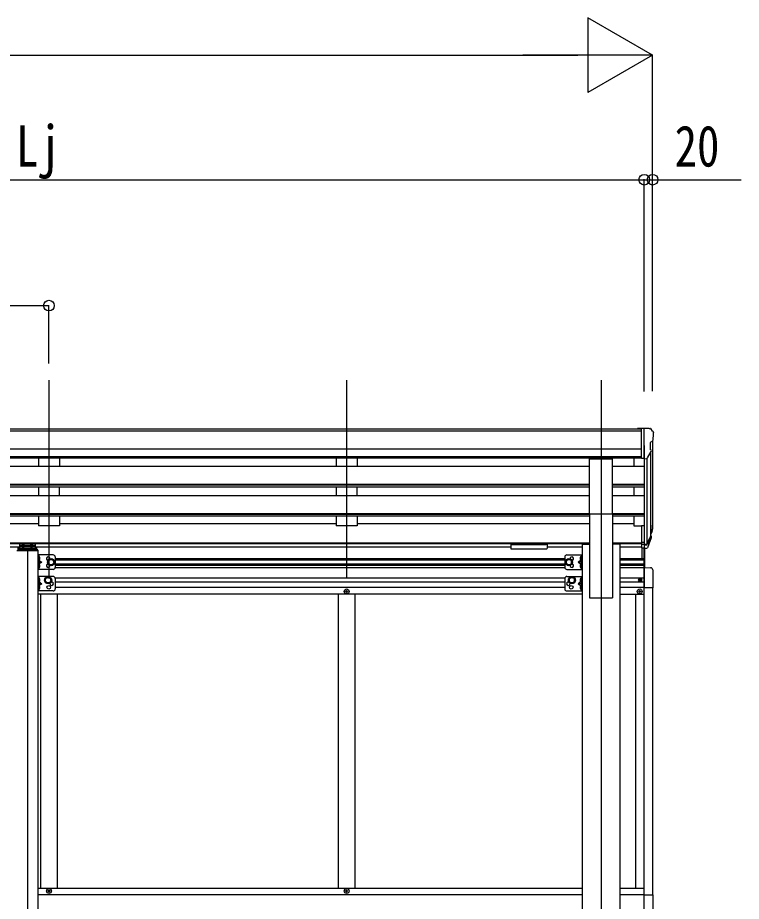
# Model space of a CAD drawing. Units: millimetres, scale not verified. Extents: x -12615 to 12615, y -8910 to 8910.
# Drawn here: x 948 to 2689, y -3307 to -1180 of the extents above; entities that cross this region are included whole.
import ezdxf
from ezdxf.enums import TextEntityAlignment as Align

# ---------------------------------------------------------------- set-up
doc = ezdxf.new("R2010")
doc.units = ezdxf.units.MM
doc.header["$LTSCALE"] = 40
for name, color, linetype in [('0-3_YKK_12', 2, 'Continuous'), ('0-4_YKK_13', 4, 'Continuous'), ('0-5_YKK_A1', 4, 'Continuous'), ('0-6_YKK_D', 6, 'Continuous')]:
    doc.layers.add(name, color=color, linetype=linetype)
doc.styles.add('ＭＳ ゴシック', font='')
doc.styles.get('ＭＳ ゴシック').set_extended_font_data('MS Gothic')

msp = doc.modelspace()

# ---------------------------------------------------------------- linework, layer by layer
at = {"layer": '0-3_YKK_12'}
for p, q in [((1023.21, -2052.35), (1023.21, -2529.86)), ((1739.21, -2052.35), (1739.21, -2529.86)), ((2351.21, -2052.35), (2351.21, -5226.75)), ((971.21, -2456.76), (971.21, -4883.62))]:
    msp.add_line(p, q, dxfattribs=at)
at = {"layer": '0-4_YKK_13'}
for p, q in [((2448.71, -2168.73), (2438.71, -2168.82)), ((2438.71, -2170.34), (2438.71, -2168.82)), ((2448.71, -2240.72), (2448.71, -2168.73)), ((2467.21, -2168.73), (2448.71, -2168.73)), ((2455.21, -2241.72), (2455.21, -2168.73)), ((2467.21, -2168.73), (2469.54, -2168.88)), ((2470.3, -2169.3), (2474.37, -2175.11)), ((2477.21, -2178.1), (2477.21, -2178.73)), ((2469.21, -2203.25), (2469.21, -2219.52)), ((2474.68, -2199.92), (2469.36, -2202.99)), ((2462.83, -2239.9), (2471.84, -2224.31)), ((2323.71, -2374.18), (2323.71, -2242.38)), ((2323.71, -2242.38), (2378.71, -2242.38)), ((2378.71, -2374.18), (2378.71, -2242.38)), ((2448.71, -2240.72), (2455.21, -2240.72)), ((2455.21, -2241.72), (2460.42, -2241.4)), ((2323.71, -2374.18), (2378.71, -2374.18)), ((2448.71, -2402.46), (2448.71, -2456.49)), ((2448.71, -2402.46), (2455.21, -2402.46)), ((2455.21, -2402.46), (2455.21, -2457.23)), ((2473.51, -2415.27), (2470.24, -2422.33)), ((2474.12, -2416.65), (2470.24, -2424.59)), ((2448.71, -2442.59), (2455.21, -2442.59)), ((2461.64, -2446.81), (2469.4, -2431.4)), ((2470.85, -2431.76), (2462.65, -2447.94)), ((2471.46, -2432.33), (2462.65, -2455.87)), ((2471.8, -2427.92), (2471.46, -2432.33)), ((996.71, -2463.75), (945.71, -2463.75)), ((995.21, -2460.75), (947.21, -2460.75)), ((948.71, -2456.29), (948.71, -2460.75)), ((951.21, -2453.72), (952.71, -2453.72)), ((951.21, -2456.23), (951.21, -2460.75)), ((951.21, -2456.23), (952.71, -2456.23)), ((951.21, -2458.12), (991.21, -2458.12)), ((989.71, -2447.8), (952.71, -2447.8)), ((952.71, -2447.8), (952.71, -2456.23)), ((952.71, -2450.29), (989.71, -2450.29)), ((955.31, -2452.72), (955.31, -2453.2)), ((958.76, -2454.61), (958.76, -2454.94)), ((960.72, -2454.28), (960.72, -2454.62)), ((961.21, -2453.37), (961.21, -2456.05)), ((961.7, -2454.28), (961.7, -2454.62)), ((963.66, -2454.94), (963.66, -2454.61)), ((967.11, -2452.72), (967.11, -2453.2)), ((975.31, -2452.72), (975.31, -2453.2)), ((978.76, -2454.61), (978.76, -2454.94)), ((980.72, -2454.28), (980.72, -2454.62)), ((981.21, -2453.37), (981.21, -2456.05)), ((981.7, -2454.28), (981.7, -2454.62)), ((983.66, -2454.94), (983.66, -2454.61)), ((987.11, -2452.72), (987.11, -2453.2)), ((989.71, -2447.8), (989.71, -2456.23)), ((989.71, -2453.72), (991.21, -2453.72)), ((989.71, -2456.23), (991.21, -2456.23)), ((991.21, -2456.23), (991.21, -2460.75)), ((993.71, -2460.75), (993.71, -2456.29)), ((996.71, -2462.25), (996.71, -2463.75)), ((2134.21, -2447.04), (2134.21, -2457.8)), ((2134.21, -2447.23), (2134.21, -2448.77)), ((2136.21, -2446.37), (2219.21, -2446.37)), ((2136.21, -2448.55), (2219.21, -2448.55)), ((2136.21, -2458.46), (2219.21, -2458.46)), ((2221.21, -2447.04), (2221.21, -2457.8)), ((2448.71, -2447.47), (2455.21, -2447.47)), ((2448.71, -2456.49), (2455.21, -2456.49)), ((2449.71, -2482.73), (2449.71, -2456.49)), ((2455.21, -2447.49), (2460.34, -2447.49)), ((2455.21, -2449.29), (2460.06, -2449.29)), ((2455.21, -2503.23), (2455.21, -2456.49)), ((2455.21, -2457.23), (2460.06, -2457.23)), ((2456.71, -2503.31), (2456.71, -2457.23)), ((996.21, -2473.23), (996.21, -2508.23)), ((1033.21, -2473.23), (996.21, -2473.23)), ((998.71, -2473.23), (998.71, -2508.23)), ((999.21, -2485.73), (998.71, -2485.64)), ((999.21, -2477.73), (1000.01, -2477.87)), ((999.21, -2485.73), (1000.01, -2485.59)), ((1038.21, -2478.23), (1038.21, -2503.23)), ((2264.01, -2478.23), (2264.01, -2503.23)), ((2269.01, -2473.23), (2306.01, -2473.23)), ((2303.01, -2477.73), (2302.21, -2477.87)), ((2303.01, -2485.73), (2302.21, -2485.59)), ((2303.01, -2485.73), (2303.51, -2485.64)), ((2303.51, -2473.23), (2303.51, -2508.23)), ((2306.01, -2473.23), (2306.01, -2508.23)), ((1033.21, -2508.23), (996.21, -2508.23)), ((998.71, -2490.73), (1005.71, -2490.73)), ((999.21, -2503.73), (998.71, -2503.64)), ((999.21, -2495.73), (1000.01, -2495.87)), ((999.21, -2503.73), (1000.01, -2503.59)), ((2269.01, -2508.23), (2306.01, -2508.23)), ((2303.51, -2490.73), (2296.51, -2490.73)), ((2303.01, -2495.73), (2302.21, -2495.87)), ((2303.01, -2503.73), (2302.21, -2503.59)), ((2303.01, -2503.73), (2303.51, -2503.64)), ((2455.21, -2503.23), (2470.5, -2504.03)), ((2455.21, -2503.23), (2455.21, -2552.42)), ((996.21, -2525.11), (996.21, -2560.11)), ((1033.21, -2525.11), (996.21, -2525.11)), ((998.71, -2525.11), (998.71, -2560.11)), ((999.21, -2529.61), (998.71, -2529.7)), ((999.21, -2529.61), (1000.01, -2529.75)), ((1038.21, -2530.11), (1038.21, -2555.11)), ((2264.01, -2530.11), (2264.01, -2555.11)), ((2269.01, -2525.11), (2306.01, -2525.11)), ((2303.01, -2529.61), (2302.21, -2529.75)), ((2303.01, -2529.61), (2303.51, -2529.7)), ((2303.51, -2525.11), (2303.51, -2560.11)), ((2306.01, -2525.11), (2306.01, -2560.11)), ((2475.71, -2509.53), (2475.71, -2552.42)), ((998.71, -2542.61), (1005.71, -2542.61)), ((999.21, -2547.61), (998.71, -2547.7)), ((999.21, -2537.61), (1000.01, -2537.47)), ((999.21, -2547.61), (1000.01, -2547.75)), ((2303.51, -2542.61), (2296.51, -2542.61)), ((2303.01, -2537.61), (2302.21, -2537.47)), ((2303.01, -2547.61), (2302.21, -2547.75)), ((2303.01, -2547.61), (2303.51, -2547.7)), ((2443.98, -2534.52), (2443.16, -2534.52)), ((2446.44, -2533.7), (2447.26, -2533.7)), ((1033.21, -2560.11), (996.21, -2560.11)), ((999.21, -2555.61), (1000.01, -2555.47)), ((1737.71, -2561.61), (1736.71, -2561.61)), ((1740.71, -2560.61), (1741.71, -2560.61)), ((2269.01, -2560.11), (2306.01, -2560.11)), ((2303.01, -2555.61), (2302.21, -2555.47)), ((2442.71, -2561.61), (2441.71, -2561.61)), ((2445.71, -2560.61), (2446.71, -2560.61)), ((2475.71, -2552.42), (2455.21, -2552.42)), ((1021.71, -3281.73), (1020.71, -3281.73)), ((1024.71, -3282.73), (1025.71, -3282.73)), ((1737.71, -3281.73), (1736.71, -3281.73)), ((1740.71, -3282.73), (1741.71, -3282.73))]:
    msp.add_line(p, q, dxfattribs=at)
for points in [[(959.74, -2454.84), (959.93, -2454.86), (960.01, -2454.87), (960.11, -2454.87), (960.28, -2454.86), (960.43, -2454.83), (960.55, -2454.79), (960.64, -2454.74), (960.7, -2454.68)], [(961.72, -2454.68), (961.77, -2454.74), (961.86, -2454.79), (961.99, -2454.83), (962.13, -2454.86), (962.3, -2454.87), (962.41, -2454.87), (962.49, -2454.86), (962.68, -2454.84)], [(979.74, -2454.84), (979.93, -2454.86), (980.01, -2454.87), (980.11, -2454.87), (980.28, -2454.86), (980.43, -2454.83), (980.55, -2454.79), (980.64, -2454.74), (980.7, -2454.68)], [(981.72, -2454.68), (981.77, -2454.74), (981.86, -2454.79), (981.99, -2454.83), (982.13, -2454.86), (982.3, -2454.87), (982.41, -2454.87), (982.49, -2454.86), (982.68, -2454.84)], [(2134.21, -2447.04), (2134.25, -2446.84), (2134.33, -2446.7), (2134.43, -2446.61), (2134.53, -2446.55), (2134.65, -2446.5), (2134.94, -2446.44), (2135.43, -2446.4), (2135.98, -2446.37), (2136.21, -2446.37)], [(2134.21, -2457.8), (2134.25, -2457.99), (2134.33, -2458.13), (2134.43, -2458.22), (2134.53, -2458.28), (2134.65, -2458.33), (2134.94, -2458.39), (2135.43, -2458.44), (2135.98, -2458.46), (2136.21, -2458.46)], [(2219.21, -2446.37), (2219.56, -2446.38), (2220.09, -2446.4), (2220.54, -2446.45), (2220.85, -2446.53), (2221.01, -2446.63), (2221.13, -2446.77), (2221.2, -2446.95), (2221.21, -2447.04)], [(2219.21, -2458.46), (2219.56, -2458.46), (2220.09, -2458.43), (2220.54, -2458.38), (2220.85, -2458.3), (2221.01, -2458.2), (2221.13, -2458.07), (2221.2, -2457.89), (2221.21, -2457.8)], [(998.32, -2481.73), (998.96, -2480.55), (1001.19, -2479.43)], [(998.32, -2481.73), (998.96, -2482.92), (1001.19, -2484.03)], [(999.21, -2485.73), (999.21, -2477.73), (998.71, -2477.82), (998.71, -2485.64)], [(998.71, -2485.73), (1005.71, -2490.73), (998.71, -2495.73)], [(2303.51, -2485.73), (2296.51, -2490.73), (2303.51, -2495.73)], [(2303.89, -2481.73), (2303.26, -2480.55), (2301.03, -2479.43)], [(2303.89, -2481.73), (2303.26, -2482.92), (2301.03, -2484.03)], [(2303.01, -2485.73), (2303.01, -2477.73), (2303.51, -2477.82), (2303.51, -2485.64)], [(998.32, -2499.73), (998.96, -2498.55), (1001.19, -2497.43)], [(998.32, -2499.73), (998.96, -2500.92), (1001.19, -2502.03)], [(999.21, -2503.73), (999.21, -2495.73), (998.71, -2495.82), (998.71, -2503.64)], [(2303.89, -2499.73), (2303.26, -2498.55), (2301.03, -2497.43)], [(2303.89, -2499.73), (2303.26, -2500.92), (2301.03, -2502.03)], [(2303.01, -2503.73), (2303.01, -2495.73), (2303.51, -2495.82), (2303.51, -2503.64)], [(999.21, -2529.61), (999.21, -2537.61), (998.71, -2537.52), (998.71, -2529.7)], [(2303.01, -2529.61), (2303.01, -2537.61), (2303.51, -2537.52), (2303.51, -2529.7)], [(998.33, -2533.61), (998.96, -2532.43), (1001.19, -2531.31)], [(998.33, -2533.61), (998.96, -2534.8), (1001.19, -2535.91)], [(998.33, -2551.61), (998.96, -2550.43), (1001.19, -2549.31)], [(998.33, -2551.61), (998.96, -2552.8), (1001.19, -2553.91)], [(998.71, -2537.61), (1005.71, -2542.61), (998.71, -2547.61)], [(999.21, -2547.61), (999.21, -2555.61), (998.71, -2555.52), (998.71, -2547.7)], [(2303.51, -2537.61), (2296.51, -2542.61), (2303.51, -2547.61)], [(2303.89, -2533.61), (2303.26, -2532.43), (2301.03, -2531.31)], [(2303.89, -2533.61), (2303.26, -2534.8), (2301.03, -2535.91)], [(2303.89, -2551.61), (2303.26, -2550.43), (2301.03, -2549.31)], [(2303.89, -2551.61), (2303.26, -2552.8), (2301.03, -2553.91)], [(2303.01, -2547.61), (2303.01, -2555.61), (2303.51, -2555.52), (2303.51, -2547.7)], [(2443.16, -2534.52), (2443.16, -2533.7), (2443.98, -2533.7)], [(2444.8, -2532.88), (2444.8, -2532.06), (2445.62, -2532.06), (2445.62, -2532.88)], [(2445.62, -2535.34), (2445.62, -2536.16), (2444.8, -2536.16), (2444.8, -2535.34)], [(2447.26, -2533.7), (2447.26, -2534.52), (2446.44, -2534.52)], [(1736.71, -2561.61), (1736.71, -2560.61), (1737.71, -2560.61)], [(1738.71, -2559.61), (1738.71, -2558.61), (1739.71, -2558.61), (1739.71, -2559.61)], [(1739.71, -2562.61), (1739.71, -2563.61), (1738.71, -2563.61), (1738.71, -2562.61)], [(1741.71, -2560.61), (1741.71, -2561.61), (1740.71, -2561.61)], [(2441.71, -2561.61), (2441.71, -2560.61), (2442.71, -2560.61)], [(2443.71, -2559.61), (2443.71, -2558.61), (2444.71, -2558.61), (2444.71, -2559.61)], [(2444.71, -2562.61), (2444.71, -2563.61), (2443.71, -2563.61), (2443.71, -2562.61)], [(2446.71, -2560.61), (2446.71, -2561.61), (2445.71, -2561.61)], [(1020.71, -3281.73), (1020.71, -3282.73), (1021.71, -3282.73)], [(1023.71, -3280.73), (1023.71, -3279.73), (1022.71, -3279.73), (1022.71, -3280.73)], [(1022.71, -3283.73), (1022.71, -3284.73), (1023.71, -3284.73), (1023.71, -3283.73)], [(1025.71, -3282.73), (1025.71, -3281.73), (1024.71, -3281.73)], [(1736.71, -3281.73), (1736.71, -3282.73), (1737.71, -3282.73)], [(1739.71, -3280.73), (1739.71, -3279.73), (1738.71, -3279.73), (1738.71, -3280.73)], [(1738.71, -3283.73), (1738.71, -3284.73), (1739.71, -3284.73), (1739.71, -3283.73)], [(1741.71, -3282.73), (1741.71, -3281.73), (1740.71, -3281.73)], [(2455.21, -3291.23), (2475.91, -3291.23), (2475.91, -3389.23), (2455.21, -3389.23)]]:
    msp.add_lwpolyline(points, dxfattribs=at)
for points in [[(1028.21, -2498.24), (1021.71, -2494.49), (1021.71, -2486.98), (1028.21, -2483.23), (1034.71, -2486.98), (1034.71, -2494.49)], [(2274.01, -2498.24), (2280.51, -2494.49), (2280.51, -2486.98), (2274.01, -2483.23), (2267.51, -2486.98), (2267.51, -2494.49)], [(1021.21, -2541.62), (1014.71, -2537.87), (1014.71, -2530.36), (1021.21, -2526.61), (1027.71, -2530.36), (1027.71, -2537.87)], [(2281.01, -2541.62), (2287.51, -2537.87), (2287.51, -2530.36), (2281.01, -2526.61), (2274.51, -2530.36), (2274.51, -2537.87)]]:
    msp.add_lwpolyline(points, close=True, dxfattribs=at)
for centre, radius in [((1028.21, -2490.73), 8.5), ((1028.21, -2490.73), 7.5), ((1028.21, -2490.73), 6.5), ((2274.01, -2490.73), 8.5), ((2274.01, -2490.73), 7.5), ((2274.01, -2490.73), 6.5), ((1021.21, -2534.11), 8.5), ((1021.21, -2534.11), 7.5), ((1021.21, -2534.11), 6.5), ((2281.01, -2534.11), 8.5), ((2281.01, -2534.11), 7.5), ((2281.01, -2534.11), 6.5), ((2445.21, -2534.11), 3.75), ((1022.71, -2551.11), 4.25), ((2279.51, -2551.11), 4.25), ((1739.21, -2561.11), 5.9), ((2444.21, -2561.11), 5.9), ((1023.21, -3282.23), 5.9), ((1739.21, -3282.23), 5.9)]:
    msp.add_circle(centre, radius, dxfattribs=at)
for centre, radius, start, end in [((2469.48, -2169.87), 1, 35, 86.5), ((2474.21, -2178.1), 3, 0, 87), ((2275.21, -2178.73), 202, 355.05096, 0), ((2469.51, -2203.25), 0.3, 120, 180), ((2470.31, -2195.55), 6.18, 315.00103, 354.2965), ((2469.51, -2219.52), 0.3, 180, 265.2833), ((2469.24, -2222.81), 3, 330, 85.2833), ((2460.24, -2238.4), 3, 273.5, 330), ((2444.62, -2405.77), 30.41, 341.80266, 352.8448), ((2446.03, -2407.53), 29.53, 342.01856, 353.49194), ((995.21, -2462.25), 1.5, 0, 90), ((999.86, -2478.76), 0.9, 32.05588, 80), ((999.86, -2484.71), 0.9, 280, 327.94412), ((995.11, -2481.73), 6.5, 327.94412, 32.05588), ((1021.21, -2482.23), 4.25, 353.70569, 265.23923), ((1033.21, -2478.23), 5, 0, 90), ((2269.01, -2478.23), 5, 90, 180), ((2281.01, -2482.23), 4.25, 274.76077, 186.29431), ((2307.11, -2481.73), 6.5, 147.94412, 212.05588), ((2302.36, -2478.76), 0.9, 100, 147.94412), ((2302.36, -2484.71), 0.9, 212.05588, 260), ((999.86, -2496.76), 0.9, 32.05588, 80), ((999.86, -2502.71), 0.9, 280, 327.94412), ((995.11, -2499.73), 6.5, 327.94412, 32.05588), ((1021.21, -2499.23), 4.25, 94.76077, 6.29431), ((1033.21, -2503.23), 5, 270, 0), ((2269.01, -2503.23), 5, 180, 270), ((2281.01, -2499.23), 4.25, 173.70569, 85.23923), ((2307.11, -2499.73), 6.5, 147.94412, 212.05588), ((2302.36, -2496.76), 0.9, 100, 147.94412), ((2302.36, -2502.71), 0.9, 212.05588, 260), ((2470.21, -2509.53), 5.5, 0, 87), ((999.86, -2530.64), 0.9, 32.05588, 80), ((995.11, -2533.61), 6.5, 327.94412, 32.05588), ((1033.21, -2530.11), 5, 0, 90), ((2269.01, -2530.11), 5, 90, 180), ((2307.11, -2533.61), 6.5, 147.94412, 212.05588), ((2302.36, -2530.64), 0.9, 100, 147.94412), ((999.86, -2536.58), 0.9, 280, 327.94412), ((999.86, -2548.64), 0.9, 32.05588, 80), ((995.11, -2551.61), 6.5, 327.94412, 32.05588), ((1029.71, -2542.61), 4.25, 162.88004, 107.12346), ((2272.51, -2542.61), 4.25, 72.87654, 17.11996), ((2307.11, -2551.61), 6.5, 147.94412, 212.05588), ((2302.36, -2536.58), 0.9, 212.05588, 260), ((2302.36, -2548.64), 0.9, 100, 147.94412), ((2443.98, -2532.88), 0.82, 270, 0), ((2443.98, -2535.34), 0.82, 0, 90), ((2446.44, -2532.88), 0.82, 180, 270), ((2446.44, -2535.34), 0.82, 90, 180), ((999.86, -2554.58), 0.9, 280, 327.94412), ((1033.21, -2555.11), 5, 270, 0), ((1737.71, -2559.61), 1, 270, 0), ((1737.71, -2562.61), 1, 0, 90), ((1740.71, -2559.61), 1, 180, 270), ((1740.71, -2562.61), 1, 90, 180), ((2269.01, -2555.11), 5, 180, 270), ((2302.36, -2554.58), 0.9, 212.05588, 260), ((2442.71, -2559.61), 1, 270, 0), ((2442.71, -2562.61), 1, 0, 90), ((2445.71, -2559.61), 1, 180, 270), ((2445.71, -2562.61), 1, 90, 180), ((1021.71, -3280.73), 1, 270, 0), ((1021.71, -3283.73), 1, 0, 90), ((1024.71, -3280.73), 1, 180, 270), ((1024.71, -3283.73), 1, 90, 180), ((1737.71, -3280.73), 1, 270, 0), ((1737.71, -3283.73), 1, 0, 90), ((1740.71, -3280.73), 1, 180, 270), ((1740.71, -3283.73), 1, 90, 180)]:
    msp.add_arc(centre, radius, start, end, dxfattribs=at)
for centre, major_axis, ratio, start_param, end_param in [((2387.35, -2401.29), (-87.93, 4.42), 0.541684, 3.060334, 3.2172517), ((2386.56, -2407.96), (89.06, 1.43), 0.57596, 6.1985533, 6.3701348), ((2385.29, -2407.86), (88.05, 0), 0.90356, 5.9828017, 6.0168888), ((2470.5, -2427.92), (-1.3, 0), 0.90356, 2.9359903, 4.9130961), ((2384.58, -2411.73), (89.07, 0), 0.90356, 6.0316505, 6.077583), ((951.21, -2456.29), (0, 2.57), 0.97237, 6.2831853, 7.8539816), ((961.21, -2452.72), (5.9, 0), 0.342073, 0, 3.1415927), ((961.21, -2447.43), (8.02, 0), 0.939674, 4.4018361, 4.5279947), ((961.21, -2447.77), (8.02, 0), 0.939674, 4.4018361, 4.5279947), ((961.21, -2446.76), (8.02, 0), 0.939674, 4.6512338, 4.7735441), ((961.21, -2447.43), (-8.02, 0), 0.939674, 1.7551906, 1.8813492), ((961.21, -2447.77), (-8.02, 0), 0.939674, 1.7551906, 1.8813492), ((981.21, -2452.72), (5.9, 0), 0.342073, 0, 3.1415927), ((981.21, -2447.43), (8.02, 0), 0.939674, 4.4018361, 4.5279947), ((981.21, -2447.77), (8.02, 0), 0.939674, 4.4018361, 4.5279947), ((981.21, -2446.76), (8.02, 0), 0.939674, 4.6512338, 4.7735441), ((981.21, -2447.43), (-8.02, 0), 0.939674, 1.7551906, 1.8813492), ((981.21, -2447.77), (-8.02, 0), 0.939674, 1.7551906, 1.8813492), ((991.21, -2456.29), (0, 2.57), 0.97237, 4.712389, 6.2831853), ((2136.21, -2448.77), (2, 0), 0.109601, 1.5707963, 3.1415927), ((2219.21, -2448.77), (2, 0), 0.109601, 0, 1.5707963), ((2460.06, -2446.58), (3, 0), 0.90356, 4.712389, 5.7595865), ((2460.06, -2454.52), (-3, 0), 0.90356, 1.5707963, 2.6179939), ((2460.34, -2446.13), (1.5, 0), 0.90356, 4.712389, 5.7595865)]:
    msp.add_ellipse(centre, major_axis=major_axis, ratio=ratio, start_param=start_param, end_param=end_param, dxfattribs=at)
for centre in [(961.21, -2453.2), (981.21, -2453.2)]:
    msp.add_ellipse(centre, major_axis=(5.9, 0), ratio=0.342073, dxfattribs=at)
at = {"layer": '0-5_YKK_A1'}
for p, q in [((2448.71, -2170.34), (-392.29, -2170.34)), ((2448.71, -2175.55), (-392.29, -2175.55)), ((2455.21, -2209.84), (2455.21, -2402.46)), ((2475.21, -2199.31), (2475.21, -2402.09)), ((2448.71, -2219.09), (-402.29, -2219.09)), ((2470.24, -2227.08), (2470.24, -2428.8)), ((2448.71, -2236.94), (-402.29, -2236.94)), ((2448.71, -2240.18), (-402.29, -2240.18)), ((998.21, -2240.28), (998.21, -2260.76)), ((1048.21, -2240.28), (1048.21, -2260.76)), ((1714.21, -2240.28), (1714.21, -2260.76)), ((1764.21, -2240.28), (1764.21, -2260.76)), ((2430.21, -2240.18), (2430.21, -2260.76)), ((2461.21, -2241.24), (2461.22, -2447.23)), ((2323.71, -2260.76), (-381.29, -2260.76)), ((1048.21, -2260.76), (998.21, -2260.76)), ((1764.21, -2260.76), (1714.21, -2260.76)), ((2455.21, -2260.76), (2378.71, -2260.76)), ((2323.71, -2304.13), (-381.29, -2304.13)), ((2323.71, -2305.62), (-381.29, -2305.62)), ((2323.71, -2309.94), (-381.29, -2309.94)), ((998.21, -2309.94), (998.21, -2330.87)), ((1048.21, -2330.87), (1048.21, -2309.94)), ((1714.21, -2309.94), (1714.21, -2330.87)), ((1764.21, -2330.87), (1764.21, -2309.94)), ((2455.21, -2304.13), (2378.71, -2304.13)), ((2455.21, -2305.62), (2378.71, -2305.62)), ((2455.21, -2309.94), (2378.71, -2309.94)), ((2430.21, -2309.94), (2430.21, -2330.87)), ((2323.71, -2330.87), (-381.29, -2330.87)), ((1048.21, -2330.87), (998.21, -2330.87)), ((1764.21, -2330.87), (1714.21, -2330.87)), ((2455.21, -2330.87), (2378.71, -2330.87)), ((2323.71, -2374.23), (-381.29, -2374.23)), ((2323.71, -2375.73), (-381.29, -2375.73)), ((2323.71, -2380.04), (-381.29, -2380.04)), ((998.21, -2380.04), (998.21, -2403.09)), ((1048.21, -2380.04), (1048.21, -2403.09)), ((1714.21, -2380.04), (1714.21, -2403.09)), ((1764.21, -2380.04), (1764.21, -2403.09)), ((2323.71, -2374.18), (2323.71, -2576.75)), ((2378.71, -2374.18), (2378.71, -2576.75)), ((2455.21, -2374.23), (2378.71, -2374.18)), ((2455.21, -2375.73), (2378.71, -2375.73)), ((2455.21, -2380.04), (2378.71, -2380.04)), ((2430.21, -2380.04), (2430.21, -2403.09)), ((998.21, -2398.15), (332.21, -2398.15)), ((1048.21, -2403.09), (998.21, -2403.09)), ((1714.21, -2398.15), (1048.21, -2398.15)), ((1764.21, -2403.09), (1714.21, -2403.09)), ((2323.71, -2398.15), (1764.21, -2398.15)), ((2430.21, -2398.15), (2378.71, -2398.15)), ((2430.21, -2403.09), (2448.71, -2403.09)), ((2323.71, -2445.16), (-381.29, -2445.16)), ((2448.71, -2445.16), (2378.71, -2445.16)), ((2323.71, -2446.56), (-381.29, -2446.56)), ((2134.21, -2454.25), (-191.79, -2454.25)), ((996.21, -2463.75), (996.21, -4826.75)), ((2306.01, -2454.25), (2221.21, -2454.25)), ((2306.01, -2447.75), (2306.01, -5076.75)), ((2306.01, -2447.75), (2323.71, -2447.75)), ((2448.71, -2446.56), (2378.71, -2446.56)), ((2396.41, -2447.75), (2378.71, -2447.75)), ((2396.41, -2447.75), (2396.41, -5076.75)), ((2448.71, -2454.25), (2396.41, -2454.25)), ((2264.01, -2482.73), (1038.21, -2482.73)), ((2264.01, -2486.23), (1038.21, -2486.23)), ((2455.21, -2482.73), (2396.41, -2482.73)), ((2455.21, -2486.23), (2396.41, -2486.23)), ((1038.18, -2503.73), (2264.04, -2503.73)), ((2264.01, -2495.23), (1038.21, -2495.23)), ((2264.01, -2498.73), (1038.21, -2498.73)), ((2455.21, -2495.23), (2396.41, -2495.23)), ((2455.21, -2498.73), (2396.41, -2498.73)), ((2396.41, -2503.73), (2455.21, -2503.73)), ((2455.21, -4377.23), (2455.21, -2503.23)), ((2264.03, -2529.61), (1038.18, -2529.61)), ((2455.21, -2529.61), (2396.41, -2529.61)), ((2264.01, -2538.61), (1038.21, -2538.61)), ((2455.21, -2538.61), (2396.41, -2538.61)), ((2306.01, -2567.61), (996.21, -2567.61)), ((1003.21, -2567.61), (1003.21, -3275.23)), ((2264.01, -2552.11), (1038.21, -2552.11)), ((1043.21, -2567.61), (1043.21, -3275.23)), ((1719.21, -2567.61), (1719.21, -3275.23)), ((1759.21, -2567.61), (1759.21, -3275.23)), ((2455.21, -2552.11), (2396.41, -2552.11)), ((2396.41, -2567.61), (2455.21, -2567.61)), ((2435.21, -3275.73), (2435.21, -2567.61)), ((2475.21, -2552.43), (2475.21, -3291.23)), ((2323.71, -2576.75), (2378.71, -2576.75)), ((2306.01, -3275.73), (996.21, -3275.73)), ((2306.01, -3291.23), (996.21, -3291.23)), ((2455.21, -3275.73), (2396.41, -3275.73)), ((2455.21, -3291.23), (2396.41, -3291.23))]:
    msp.add_line(p, q, dxfattribs=at)
at = {"layer": '0-6_YKK_D'}
for p, q in [((2475.21, -1270.34), (2319.33, -1180.34)), ((2319.33, -1180.34), (2319.33, -1360.34)), ((-5976.79, -1270.34), (2295.21, -1270.34)), ((2475.21, -1270.34), (2163.44, -1270.34)), ((2475.21, -1270.34), (2319.33, -1360.34)), ((2475.21, -2078.91), (2475.21, -1269.34)), ((-408.79, -1570.34), (2455.21, -1570.34)), ((2455.21, -2079.91), (2455.21, -1569.34)), ((2455.21, -2079.91), (2455.21, -1569.34)), ((2475.21, -2077.91), (2475.21, -1569.34)), ((307.21, -1873.35), (1023.21, -1873.35)), ((1023.21, -2012.32), (1023.21, -1872.35))]:
    msp.add_line(p, q, dxfattribs=at)
msp.add_lwpolyline([(2455.21, -1570.34), (2475.21, -1570.34), (2688.61, -1570.34)], dxfattribs=at)
for centre in [(2455.21, -1570.34), (2455.21, -1570.34), (2475.21, -1570.34), (1023.21, -1873.35)]:
    msp.add_circle(centre, 12.75, dxfattribs=at)

# ---------------------------------------------------------------- texts
at = {"layer": '0-6_YKK_D', "style": 'ＭＳ ゴシック', "width": 0.8}
for s, p in [('Lj', (944.01, -1568.34)), ('20', (2528.21, -1568.34))]:
    msp.add_text(s, height=98.97, dxfattribs=at).set_placement(p, align=Align.BOTTOM_LEFT)

doc.saveas('drawing.dxf')
